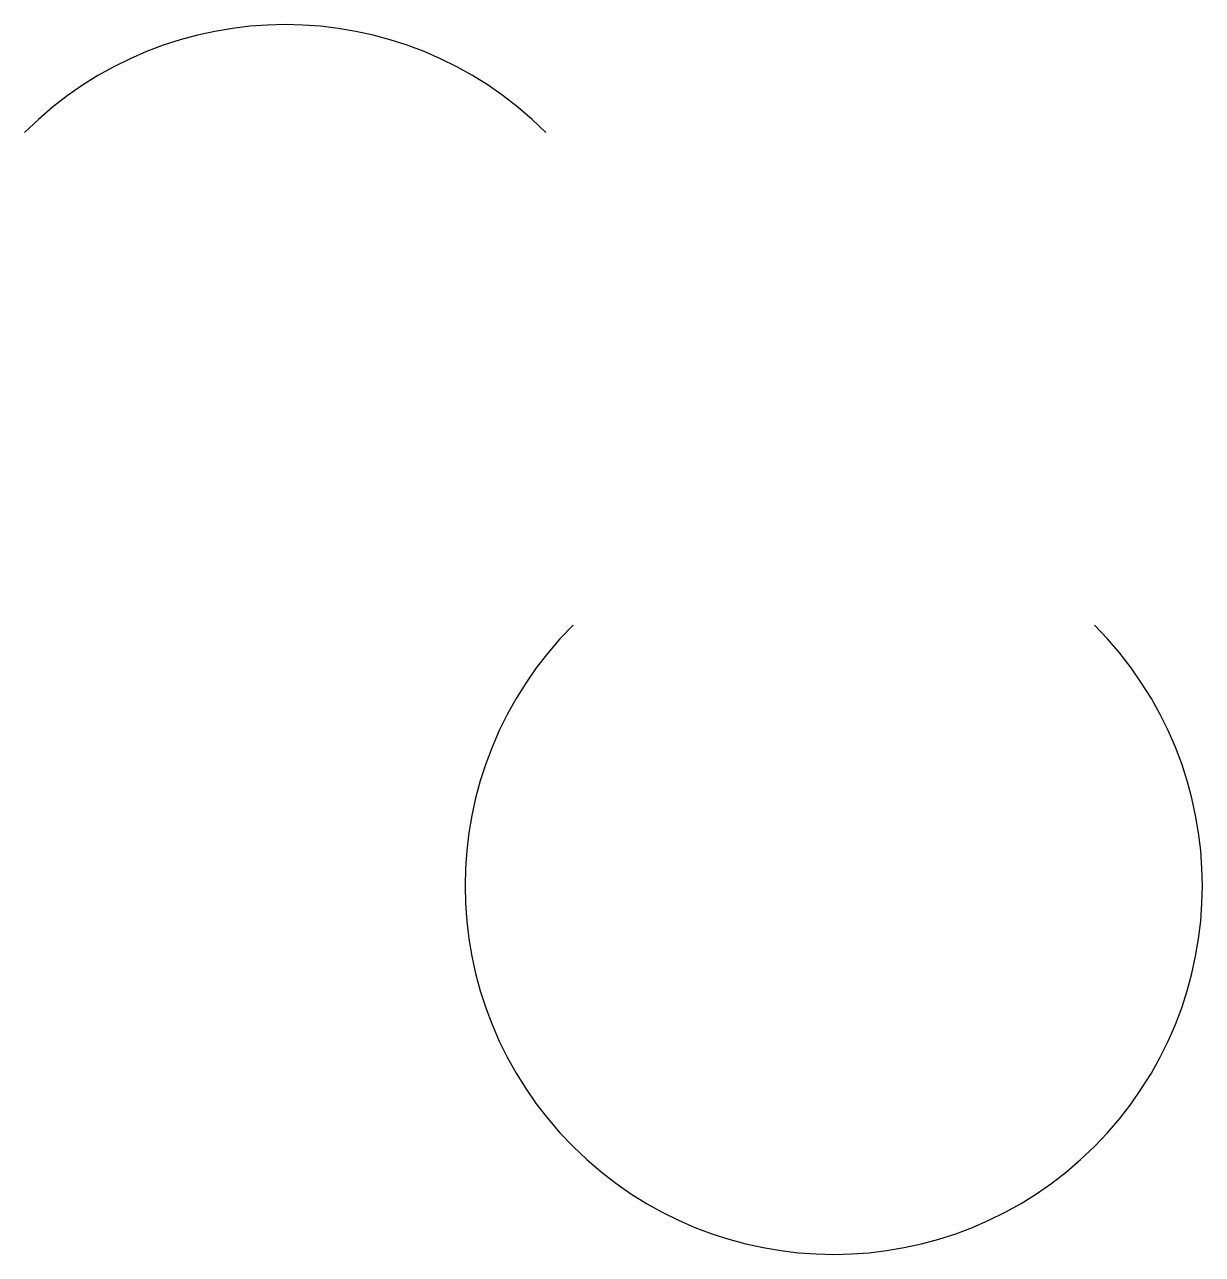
# Model space of a CAD drawing. Header units: millimetres. Extents: x 12.4 to 44.3, y -28 to 5.4.
import ezdxf

# ---------------------------------------------------------------- set-up
doc = ezdxf.new("R2010")
doc.units = ezdxf.units.MM
doc.layers.get('0').update_dxf_attribs({"lineweight": 25, "true_color": 0x000000})

msp = doc.modelspace()

# ---------------------------------------------------------------- linework, layer by layer
for centre, start, end in [((19.468, -4.581), 45, 135), ((34.343, -17.95), 135, 45)]:
    msp.add_arc(centre, 10, start, end)

doc.saveas('drawing.dxf')
